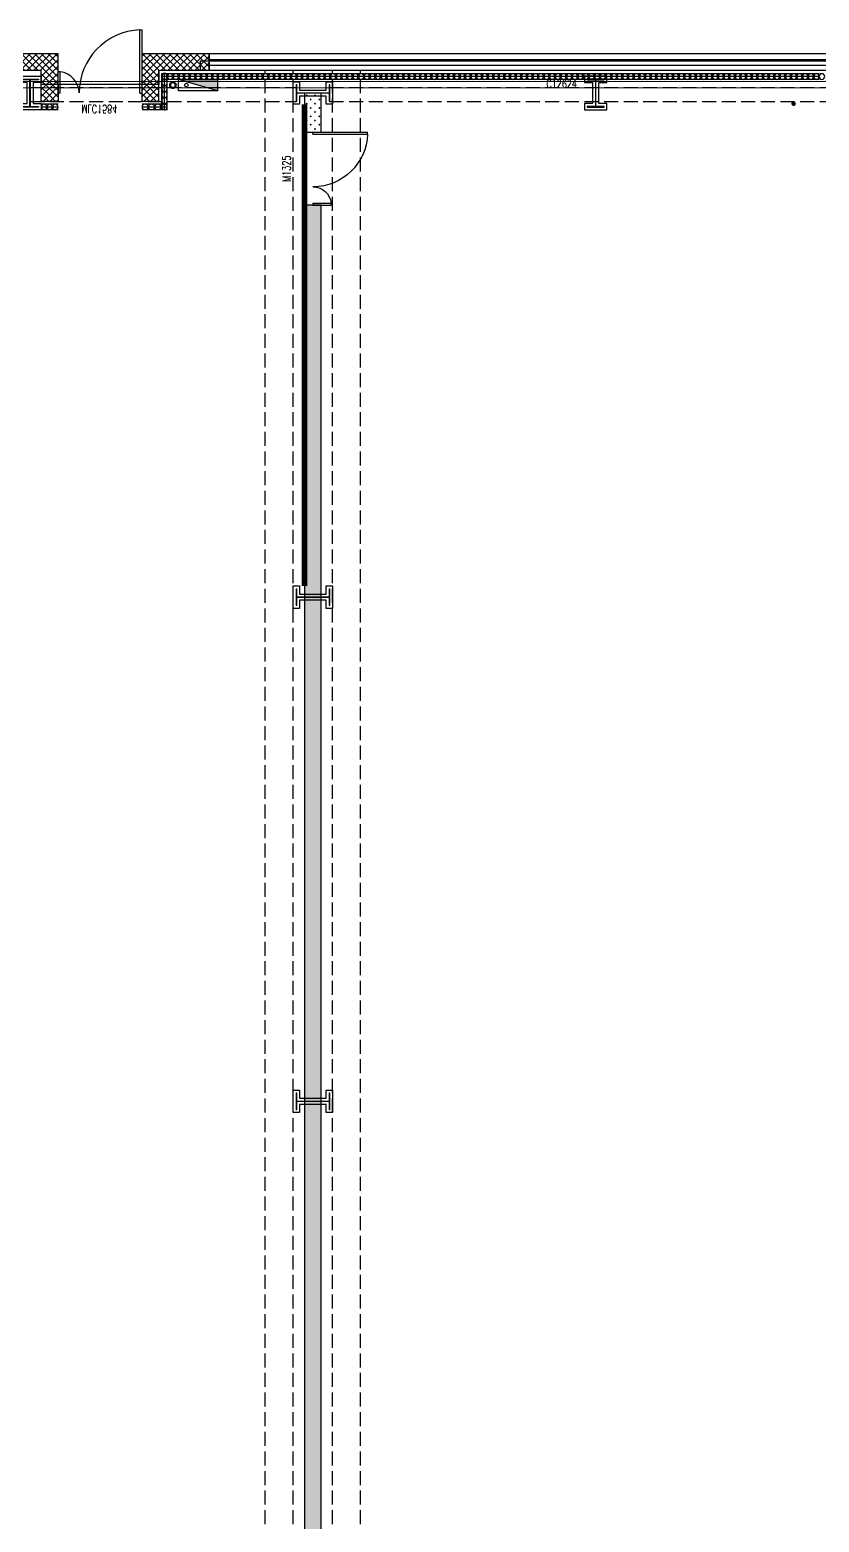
# Model space of a CAD drawing. Extents: x -474411 to 577939, y 0 to 1014176.
# Drawn here: x -182508 to -168413, y 806307 to 832948 of the extents above; entities that cross this region are included whole.
import ezdxf

# ---------------------------------------------------------------- set-up
doc = ezdxf.new("R2010")
doc.units = 0
doc.header["$LTSCALE"] = 1000
doc.header["$MEASUREMENT"] = 0
for name, pattern in [('10平面$0$DASH', [0.35, 0.25, -0.1]), ('CENTER', [2, 1.25, -0.25, 0.25, -0.25]), ('DASH', [0.35, 0.25, -0.1])]:
    doc.linetypes.add(name, pattern=pattern)
for name, color, linetype in [('10平面$0$WINDOW', 4, 'Continuous'), ('10平面$0$WINDOW_TEXT', 7, 'Continuous'), ('A-AXIS-DP', 126, 'Continuous'), ('A-AXIS-SYMB', 3, 'Continuous'), ('A-HATCH-2', 251, 'Continuous'), ('A-SFCE', 30, 'Continuous'), ('A-WINDOW', 140, 'Continuous'), ('AS-WALL', 40, 'Continuous'), ('AS-结构边线层', 200, 'Continuous'), ('DIM_SYMB', 3, 'Continuous'), ('PUB_HATCH', 8, 'Continuous'), ('SB_ZF消火栓', 10, 'Continuous'), ('建-窗', 4, 'Continuous'), ('建-门窗编号', 7, 'Continuous'), ('照明-灯具', 3, 'Continuous')]:
    doc.layers.add(name, color=color, linetype=linetype)
doc.layers.add('A-加建区域', color=47, linetype='Continuous', plot=False)
for name, color, linetype, lineweight in [('LG-ZF消防', 1, 'Continuous', 60), ('S-col', 2, 'Continuous', 0), ('柱间支撑', 6, 'CENTER', 0)]:
    doc.layers.add(name, color=color, linetype=linetype, lineweight=lineweight)
doc.styles.add('10平面$0$_TCH_WINDOW', font='SIMPLEX', dxfattribs={"height": 3.5, "bigfont": 'GBCBIG'})
doc.styles.add('A-WIN-LABEL', font='SIMPLEX', dxfattribs={"bigfont": 'GBCBIG'})
pattern_1 = [(45, (60, 0), (-60.0001, 60.0001), []), (135, (60, 0), (-60.0001, -60.0001), [])]
pattern_2 = [(45, (25.49, 21.51), (-75.000002, 75.000002), [24, -82.06602]), (135, (192.46, 21.51), (-75.000002, -75.000002), [24, -82.06602])]

# ---------------------------------------------------------------- blocks, each defined once
blk = doc.blocks.new('10平面$0$$DorLib2D$00000126')
at = {"color": 0, "linetype": 'Continuous'}
for p, q in [((-0.532, 0.5), (-0.532, 0.9)), ((0.532, 0.9), (0.532, 0.5))]:
    blk.add_line(p, q, dxfattribs=at)
at = {"color": 0, "linetype": '10平面$0$DASH'}
for p, q in [((-0.532, 0.9), (0.532, 0.9)), ((-0.532, 0.5), (0.532, 0.5))]:
    blk.add_line(p, q, dxfattribs=at)
blk = doc.blocks.new('DOOR2DLIB$SYSLIB$00000123')
at = {"color": 0}
for p, q in [((0.475, -0.001), (0.475, 0.752)), ((0.475, 0.752), (0.5, 0.752)), ((0.5, -0.001), (0.5, 0.752)), ((-0.5, 0), (-0.5, 0.252)), ((-0.475, 0.252), (-0.5, 0.252)), ((-0.475, 0), (-0.475, 0.252)), ((-0.475, 0), (-0.5, 0)), ((0.475, -0.001), (0.5, -0.001))]:
    blk.add_line(p, q, dxfattribs=at)
for centre, radius, start, end in [((0.505, -0.002), 0.755, 92.2493, 179.7238), ((-0.501, 0.003), 0.251, 359.7899, 84.0974)]:
    blk.add_arc(centre, radius, start, end, dxfattribs=at)
blk = doc.blocks.new('G$C325EBD4F')
at = {"layer": 'PUB_HATCH'}
h = blk.add_hatch(dxfattribs=at)
h.set_pattern_fill('多孔材料', color=8, scale=30, style=0)
h.set_pattern_definition(pattern_1)
h.paths.add_polyline_path([(3700, -50), (3700, 250), (3400, 250)])
h = blk.add_hatch(dxfattribs=at)
h.set_pattern_fill('多孔材料', color=8, scale=30, style=0)
h.set_pattern_definition(pattern_1)
h.paths.add_polyline_path([(3700, -50), (3400, 250), (3400, -300), (3700, -600)])
h = blk.add_hatch(dxfattribs=at)
h.set_pattern_fill('多孔材料', color=8, scale=30, style=0)
h.set_pattern_definition(pattern_1)
h.paths.add_polyline_path([(5500, 250), (5200, 250), (5200, -50)])
h = blk.add_hatch(dxfattribs=at)
h.set_pattern_fill('多孔材料', color=8, scale=30, style=0)
h.set_pattern_definition(pattern_1)
h.paths.add_polyline_path([(5500, 250), (5200, -50), (5200, -600), (5500, -300)])
h = blk.add_hatch(dxfattribs=at)
h.set_pattern_fill('多孔材料', color=8, scale=30, style=0)
h.set_pattern_definition(pattern_1)
h.paths.add_polyline_path([(3700, -600), (3400, -300), (2500, -300), (2500, -600)])
h = blk.add_hatch(dxfattribs=at)
h.set_pattern_fill('多孔材料', color=8, scale=30, style=0)
h.set_pattern_definition(pattern_1)
h.paths.add_polyline_path([(6400, -300), (5500, -300), (5200, -600), (6400, -600)])
at = {"layer": '10平面$0$WINDOW', "color": 8}
blk.add_line((5200, -50), (3700, -50), dxfattribs=at)
at = {"layer": 'AS-WALL', "color": 8}
for p, q in [((3700, 250), (3400, 250)), ((3400, 250), (3400, -300)), ((3700, -50), (3700, 250)), ((5500, 250), (5200, 250)), ((5200, 250), (5200, -50)), ((5500, 250), (5500, -300)), ((3700, -50), (3700, -600)), ((5200, -50), (5200, -600)), ((3400, -300), (2500, -300)), ((2500, -600), (2500, -300)), ((6400, -300), (5500, -300)), ((6400, -600), (6400, -300)), ((3700, -600), (2500, -600)), ((6400, -600), (5200, -600))]:
    blk.add_line(p, q, dxfattribs=at)
at = {"layer": '10平面$0$WINDOW', "color": 8}
ref = blk.add_blockref('DOOR2DLIB$SYSLIB$00000123', (4450, 100), dxfattribs=dict(at, xscale=-1500, yscale=1500, zscale=300, rotation=180.0000000000445))
ref.add_attrib('A', 'MLC1584', (4117, 313), dxfattribs={"layer": '10平面$0$WINDOW_TEXT', "ltscale": 500, "height": 148.8, "style": '10平面$0$_TCH_WINDOW', "width": 0.705882})
ref = blk.add_blockref('10平面$0$$DorLib2D$00000126', (0, -450), dxfattribs=dict(at, xscale=5000, yscale=-300, zscale=300, rotation=180.0000000000008))
ref.add_attrib('A', 'JLM5050', (-301, -594), dxfattribs={"layer": '10平面$0$WINDOW_TEXT', "ltscale": 500, "height": 148.8, "style": '10平面$0$_TCH_WINDOW', "width": 0.705882})
blk = doc.blocks.new('43243')
at = {"layer": 'AS-结构边线层', "color": 8}
blk.add_lwpolyline([(-144054, 741420), (-144054, 832220), (-156104, 832220), (-156104, 831970), (-158204, 831970), (-158204, 832220), (-163704, 832220), (-163704, 831970), (-165804, 831970), (-165804, 832220), (-166544, 832220), (-166544, 832390), (-179464, 832390), (-179464, 832220), (-180204, 832220), (-180204, 831970), (-182304, 831970), (-182304, 832220), (-189244, 832220)], dxfattribs=at)
blk = doc.blocks.new('w4234324')
at = {"layer": 'A-AXIS-DP', "color": 8}
for points in [[(-182654, 832070), (-182354, 832070), (-182354, 832058), (-182500, 832058), (-182500, 831582), (-182354, 831582), (-182354, 831570), (-182654, 831570), (-182654, 831582), (-182508, 831582), (-182508, 832058), (-182654, 832058), (-182654, 832070)], [(-172254, 832070), (-172554, 832070), (-172554, 832058), (-172408, 832058), (-172408, 831582), (-172554, 831582), (-172554, 831570), (-172254, 831570), (-172254, 831582), (-172400, 831582), (-172400, 832058), (-172254, 832058), (-172254, 832070)]]:
    blk.add_lwpolyline(points, close=True, dxfattribs=at)
at = {"layer": 'A-HATCH-2', "color": 8}
for points in [[(-182704, 832120), (-182304, 832120), (-182304, 832008), (-182450, 832008), (-182450, 831632), (-182304, 831632), (-182304, 831520), (-182704, 831520), (-182704, 831632), (-182558, 831632), (-182558, 832008), (-182704, 832008)], [(-177804, 831620), (-177804, 832020), (-177692, 832020), (-177692, 831874), (-177216, 831874), (-177216, 832020), (-177104, 832020), (-177104, 831620), (-177216, 831620), (-177216, 831766), (-177692, 831766), (-177692, 831620)], [(-172204, 832120), (-172604, 832120), (-172604, 832008), (-172458, 832008), (-172458, 831632), (-172604, 831632), (-172604, 831520), (-172204, 831520), (-172204, 831632), (-172350, 831632), (-172350, 832008), (-172204, 832008)], [(-177804, 822620), (-177804, 823020), (-177692, 823020), (-177692, 822874), (-177216, 822874), (-177216, 823020), (-177104, 823020), (-177104, 822620), (-177216, 822620), (-177216, 822766), (-177692, 822766), (-177692, 822620)], [(-177804, 813620), (-177804, 814020), (-177692, 814020), (-177692, 813874), (-177216, 813874), (-177216, 814020), (-177104, 814020), (-177104, 813620), (-177216, 813620), (-177216, 813766), (-177692, 813766), (-177692, 813620)]]:
    blk.add_lwpolyline(points, close=True, dxfattribs=at)
at = {"layer": 'S-col', "color": 8}
for points in [[(-177754, 831670), (-177754, 831970), (-177742, 831970), (-177742, 831824), (-177166, 831824), (-177166, 831970), (-177154, 831970), (-177154, 831670), (-177166, 831670), (-177166, 831816), (-177742, 831816), (-177742, 831670)], [(-177754, 822670), (-177754, 822970), (-177742, 822970), (-177742, 822824), (-177166, 822824), (-177166, 822970), (-177154, 822970), (-177154, 822670), (-177166, 822670), (-177166, 822816), (-177742, 822816), (-177742, 822670)], [(-177754, 813670), (-177754, 813970), (-177742, 813970), (-177742, 813824), (-177166, 813824), (-177166, 813970), (-177154, 813970), (-177154, 813670), (-177166, 813670), (-177166, 813816), (-177742, 813816), (-177742, 813670)]]:
    blk.add_lwpolyline(points, close=True, dxfattribs=at)
blk = doc.blocks.new('34242343243')
at = {"color": 8}
for p, q in [((-180154, 832062), (-180154, 832170)), ((-180054, 832164), (-180154, 832164)), ((-180054, 832114), (-180154, 832114)), ((-180054, 832064), (-180154, 832064)), ((-180154, 831953), (-180154, 832062)), ((-180104, 832062), (-180104, 832170)), ((-180104, 831953), (-180104, 832062)), ((-180054, 832062), (-180054, 832170)), ((-179953, 832164), (-180054, 832164)), ((-179953, 832114), (-180054, 832114)), ((-179953, 832064), (-180054, 832064)), ((-180054, 831953), (-180054, 832062)), ((-179853, 832164), (-179953, 832164)), ((-179853, 832114), (-179953, 832114)), ((-179853, 832064), (-179953, 832064)), ((-179753, 832164), (-179853, 832164)), ((-179753, 832114), (-179853, 832114)), ((-179753, 832064), (-179853, 832064)), ((-179652, 832164), (-179753, 832164)), ((-179652, 832114), (-179753, 832114)), ((-179652, 832064), (-179753, 832064)), ((-179552, 832164), (-179652, 832164)), ((-179552, 832114), (-179652, 832114)), ((-179552, 832064), (-179652, 832064)), ((-179452, 832164), (-179552, 832164)), ((-179452, 832114), (-179552, 832114)), ((-179452, 832064), (-179552, 832064)), ((-179351, 832164), (-179452, 832164)), ((-179351, 832114), (-179452, 832114)), ((-179351, 832064), (-179452, 832064)), ((-179251, 832164), (-179351, 832164)), ((-179251, 832114), (-179351, 832114)), ((-179251, 832064), (-179351, 832064)), ((-179151, 832164), (-179251, 832164)), ((-179151, 832114), (-179251, 832114)), ((-179151, 832064), (-179251, 832064)), ((-179050, 832164), (-179151, 832164)), ((-179050, 832114), (-179151, 832114)), ((-179050, 832064), (-179151, 832064)), ((-178950, 832164), (-179050, 832164)), ((-178950, 832114), (-179050, 832114)), ((-178950, 832064), (-179050, 832064)), ((-178850, 832164), (-178950, 832164)), ((-178850, 832114), (-178950, 832114)), ((-178850, 832064), (-178950, 832064)), ((-178749, 832164), (-178850, 832164)), ((-178749, 832114), (-178850, 832114)), ((-178749, 832064), (-178850, 832064)), ((-178649, 832164), (-178749, 832164)), ((-178649, 832114), (-178749, 832114)), ((-178649, 832064), (-178749, 832064)), ((-178549, 832164), (-178649, 832164)), ((-178549, 832114), (-178649, 832114)), ((-178549, 832064), (-178649, 832064)), ((-178448, 832164), (-178549, 832164)), ((-178448, 832114), (-178549, 832114)), ((-178448, 832064), (-178549, 832064)), ((-178348, 832164), (-178448, 832164)), ((-178348, 832114), (-178448, 832114)), ((-178348, 832064), (-178448, 832064)), ((-178248, 832164), (-178348, 832164)), ((-178248, 832114), (-178348, 832114)), ((-178248, 832064), (-178348, 832064)), ((-178147, 832164), (-178248, 832164)), ((-178147, 832114), (-178248, 832114)), ((-178147, 832064), (-178248, 832064)), ((-178047, 832164), (-178147, 832164)), ((-178047, 832114), (-178147, 832114)), ((-178047, 832064), (-178147, 832064)), ((-177946, 832164), (-178047, 832164)), ((-177946, 832114), (-178047, 832114)), ((-177946, 832064), (-178047, 832064)), ((-177846, 832164), (-177946, 832164)), ((-177846, 832114), (-177946, 832114)), ((-177846, 832064), (-177946, 832064)), ((-177746, 832164), (-177846, 832164)), ((-177746, 832114), (-177846, 832114)), ((-177746, 832064), (-177846, 832064)), ((-177645, 832164), (-177746, 832164)), ((-177645, 832114), (-177746, 832114)), ((-177645, 832064), (-177746, 832064)), ((-177545, 832164), (-177645, 832164)), ((-177545, 832114), (-177645, 832114)), ((-177545, 832064), (-177645, 832064)), ((-177445, 832164), (-177545, 832164)), ((-177445, 832114), (-177545, 832114)), ((-177445, 832064), (-177545, 832064)), ((-177344, 832164), (-177445, 832164)), ((-177344, 832114), (-177445, 832114)), ((-177344, 832064), (-177445, 832064)), ((-177244, 832164), (-177344, 832164)), ((-177244, 832114), (-177344, 832114)), ((-177244, 832064), (-177344, 832064)), ((-177144, 832164), (-177244, 832164)), ((-177144, 832114), (-177244, 832114)), ((-177144, 832064), (-177244, 832064)), ((-177043, 832164), (-177144, 832164)), ((-177043, 832114), (-177144, 832114)), ((-177043, 832064), (-177144, 832064)), ((-176943, 832164), (-177043, 832164)), ((-176943, 832114), (-177043, 832114)), ((-176943, 832064), (-177043, 832064)), ((-176843, 832164), (-176943, 832164)), ((-176843, 832114), (-176943, 832114)), ((-176843, 832064), (-176943, 832064)), ((-176742, 832164), (-176843, 832164)), ((-176742, 832114), (-176843, 832114)), ((-176742, 832064), (-176843, 832064)), ((-176642, 832164), (-176742, 832164)), ((-176642, 832114), (-176742, 832114)), ((-176642, 832064), (-176742, 832064)), ((-176542, 832164), (-176642, 832164)), ((-176542, 832114), (-176642, 832114)), ((-176542, 832064), (-176642, 832064)), ((-176441, 832164), (-176542, 832164)), ((-176441, 832114), (-176542, 832114)), ((-176441, 832064), (-176542, 832064)), ((-176341, 832164), (-176441, 832164)), ((-176341, 832114), (-176441, 832114)), ((-176341, 832064), (-176441, 832064)), ((-176241, 832164), (-176341, 832164)), ((-176241, 832114), (-176341, 832114)), ((-176241, 832064), (-176341, 832064)), ((-176140, 832164), (-176241, 832164)), ((-176140, 832114), (-176241, 832114)), ((-176140, 832064), (-176241, 832064)), ((-176040, 832164), (-176140, 832164)), ((-176040, 832114), (-176140, 832114)), ((-176040, 832064), (-176140, 832064)), ((-175939, 832164), (-176040, 832164)), ((-175939, 832114), (-176040, 832114)), ((-175939, 832064), (-176040, 832064)), ((-175839, 832164), (-175939, 832164)), ((-175839, 832114), (-175939, 832114)), ((-175839, 832064), (-175939, 832064)), ((-175739, 832164), (-175839, 832164)), ((-175739, 832114), (-175839, 832114)), ((-175739, 832064), (-175839, 832064)), ((-175638, 832164), (-175739, 832164)), ((-175638, 832114), (-175739, 832114)), ((-175638, 832064), (-175739, 832064)), ((-175538, 832164), (-175638, 832164)), ((-175538, 832114), (-175638, 832114)), ((-175538, 832064), (-175638, 832064)), ((-175438, 832164), (-175538, 832164)), ((-175438, 832114), (-175538, 832114)), ((-175438, 832064), (-175538, 832064)), ((-175337, 832164), (-175438, 832164)), ((-175337, 832114), (-175438, 832114)), ((-175337, 832064), (-175438, 832064)), ((-175237, 832164), (-175337, 832164)), ((-175237, 832114), (-175337, 832114)), ((-175237, 832064), (-175337, 832064)), ((-175137, 832164), (-175237, 832164)), ((-175137, 832114), (-175237, 832114)), ((-175137, 832064), (-175237, 832064)), ((-175036, 832164), (-175137, 832164)), ((-175036, 832114), (-175137, 832114)), ((-175036, 832064), (-175137, 832064)), ((-174936, 832164), (-175036, 832164)), ((-174936, 832114), (-175036, 832114)), ((-174936, 832064), (-175036, 832064)), ((-174836, 832164), (-174936, 832164)), ((-174836, 832114), (-174936, 832114)), ((-174836, 832064), (-174936, 832064)), ((-174735, 832164), (-174836, 832164)), ((-174735, 832114), (-174836, 832114)), ((-174735, 832064), (-174836, 832064)), ((-174635, 832164), (-174735, 832164)), ((-174635, 832114), (-174735, 832114)), ((-174635, 832064), (-174735, 832064)), ((-174535, 832164), (-174635, 832164)), ((-174535, 832114), (-174635, 832114)), ((-174535, 832064), (-174635, 832064)), ((-174434, 832164), (-174535, 832164)), ((-174434, 832114), (-174535, 832114)), ((-174434, 832064), (-174535, 832064)), ((-174334, 832164), (-174434, 832164)), ((-174334, 832114), (-174434, 832114)), ((-174334, 832064), (-174434, 832064)), ((-174234, 832164), (-174334, 832164)), ((-174234, 832114), (-174334, 832114)), ((-174234, 832064), (-174334, 832064)), ((-174133, 832164), (-174234, 832164)), ((-174133, 832114), (-174234, 832114)), ((-174133, 832064), (-174234, 832064)), ((-174033, 832164), (-174133, 832164)), ((-174033, 832114), (-174133, 832114)), ((-174033, 832064), (-174133, 832064)), ((-173933, 832164), (-174033, 832164)), ((-173933, 832114), (-174033, 832114)), ((-173933, 832064), (-174033, 832064)), ((-173832, 832164), (-173933, 832164)), ((-173832, 832114), (-173933, 832114)), ((-173832, 832064), (-173933, 832064)), ((-173732, 832164), (-173832, 832164)), ((-173732, 832114), (-173832, 832114)), ((-173732, 832064), (-173832, 832064)), ((-173631, 832164), (-173732, 832164)), ((-173631, 832114), (-173732, 832114)), ((-173631, 832064), (-173732, 832064)), ((-173531, 832164), (-173631, 832164)), ((-173531, 832114), (-173631, 832114)), ((-173531, 832064), (-173631, 832064)), ((-173431, 832164), (-173531, 832164)), ((-173431, 832114), (-173531, 832114)), ((-173431, 832064), (-173531, 832064)), ((-173330, 832164), (-173431, 832164)), ((-173330, 832114), (-173431, 832114)), ((-173330, 832064), (-173431, 832064)), ((-173230, 832164), (-173330, 832164)), ((-173230, 832114), (-173330, 832114)), ((-173230, 832064), (-173330, 832064)), ((-173130, 832164), (-173230, 832164)), ((-173130, 832114), (-173230, 832114)), ((-173130, 832064), (-173230, 832064)), ((-173029, 832164), (-173130, 832164)), ((-173029, 832114), (-173130, 832114)), ((-173029, 832064), (-173130, 832064)), ((-172929, 832164), (-173029, 832164)), ((-172929, 832114), (-173029, 832114)), ((-172929, 832064), (-173029, 832064)), ((-172829, 832164), (-172929, 832164)), ((-172829, 832114), (-172929, 832114)), ((-172829, 832064), (-172929, 832064)), ((-172728, 832164), (-172829, 832164)), ((-172728, 832114), (-172829, 832114)), ((-172728, 832064), (-172829, 832064)), ((-172628, 832164), (-172728, 832164)), ((-172628, 832114), (-172728, 832114)), ((-172628, 832064), (-172728, 832064)), ((-172528, 832164), (-172628, 832164)), ((-172528, 832114), (-172628, 832114)), ((-172528, 832064), (-172628, 832064)), ((-172427, 832164), (-172528, 832164)), ((-172427, 832114), (-172528, 832114)), ((-172427, 832064), (-172528, 832064)), ((-172327, 832164), (-172427, 832164)), ((-172327, 832114), (-172427, 832114)), ((-172327, 832064), (-172427, 832064)), ((-172227, 832164), (-172327, 832164)), ((-172227, 832114), (-172327, 832114)), ((-172227, 832064), (-172327, 832064)), ((-172126, 832164), (-172227, 832164)), ((-172126, 832114), (-172227, 832114)), ((-172126, 832064), (-172227, 832064)), ((-172026, 832164), (-172126, 832164)), ((-172026, 832114), (-172126, 832114)), ((-172026, 832064), (-172126, 832064)), ((-171926, 832164), (-172026, 832164)), ((-171926, 832114), (-172026, 832114)), ((-171926, 832064), (-172026, 832064)), ((-171825, 832164), (-171926, 832164)), ((-171825, 832114), (-171926, 832114)), ((-171825, 832064), (-171926, 832064)), ((-171725, 832164), (-171825, 832164)), ((-171725, 832114), (-171825, 832114)), ((-171725, 832064), (-171825, 832064)), ((-171624, 832164), (-171725, 832164)), ((-171624, 832114), (-171725, 832114)), ((-171624, 832064), (-171725, 832064)), ((-171524, 832164), (-171624, 832164)), ((-171524, 832114), (-171624, 832114)), ((-171524, 832064), (-171624, 832064)), ((-171424, 832164), (-171524, 832164)), ((-171424, 832114), (-171524, 832114)), ((-171424, 832064), (-171524, 832064)), ((-171323, 832164), (-171424, 832164)), ((-171323, 832114), (-171424, 832114)), ((-171323, 832064), (-171424, 832064)), ((-171223, 832164), (-171323, 832164)), ((-171223, 832114), (-171323, 832114)), ((-171223, 832064), (-171323, 832064)), ((-171123, 832164), (-171223, 832164)), ((-171123, 832114), (-171223, 832114)), ((-171123, 832064), (-171223, 832064)), ((-171022, 832164), (-171123, 832164)), ((-171022, 832114), (-171123, 832114)), ((-171022, 832064), (-171123, 832064)), ((-170922, 832164), (-171022, 832164)), ((-170922, 832114), (-171022, 832114)), ((-170922, 832064), (-171022, 832064)), ((-170822, 832164), (-170922, 832164)), ((-170822, 832114), (-170922, 832114)), ((-170822, 832064), (-170922, 832064)), ((-170721, 832164), (-170822, 832164)), ((-170721, 832114), (-170822, 832114)), ((-170721, 832064), (-170822, 832064)), ((-170621, 832164), (-170721, 832164)), ((-170621, 832114), (-170721, 832114)), ((-170621, 832064), (-170721, 832064)), ((-170521, 832164), (-170621, 832164)), ((-170521, 832114), (-170621, 832114)), ((-170521, 832064), (-170621, 832064)), ((-170420, 832164), (-170521, 832164)), ((-170420, 832114), (-170521, 832114)), ((-170420, 832064), (-170521, 832064)), ((-170320, 832164), (-170420, 832164)), ((-170320, 832114), (-170420, 832114)), ((-170320, 832064), (-170420, 832064)), ((-170220, 832164), (-170320, 832164)), ((-170220, 832114), (-170320, 832114)), ((-170220, 832064), (-170320, 832064)), ((-170119, 832164), (-170220, 832164)), ((-170119, 832114), (-170220, 832114)), ((-170119, 832064), (-170220, 832064)), ((-170019, 832164), (-170119, 832164)), ((-170019, 832114), (-170119, 832114)), ((-170019, 832064), (-170119, 832064)), ((-169919, 832164), (-170019, 832164)), ((-169919, 832114), (-170019, 832114)), ((-169919, 832064), (-170019, 832064)), ((-169818, 832164), (-169919, 832164)), ((-169818, 832114), (-169919, 832114)), ((-169818, 832064), (-169919, 832064)), ((-169718, 832164), (-169818, 832164)), ((-169718, 832114), (-169818, 832114)), ((-169718, 832064), (-169818, 832064)), ((-169617, 832164), (-169718, 832164)), ((-169617, 832114), (-169718, 832114)), ((-169617, 832064), (-169718, 832064)), ((-169517, 832164), (-169617, 832164)), ((-169517, 832114), (-169617, 832114)), ((-169517, 832064), (-169617, 832064)), ((-169417, 832164), (-169517, 832164)), ((-169417, 832114), (-169517, 832114)), ((-169417, 832064), (-169517, 832064)), ((-169316, 832164), (-169417, 832164)), ((-169316, 832114), (-169417, 832114)), ((-169316, 832064), (-169417, 832064)), ((-169216, 832164), (-169316, 832164)), ((-169216, 832114), (-169316, 832114)), ((-169216, 832064), (-169316, 832064)), ((-169116, 832164), (-169216, 832164)), ((-169116, 832114), (-169216, 832114)), ((-169116, 832064), (-169216, 832064)), ((-169015, 832164), (-169116, 832164)), ((-169015, 832114), (-169116, 832114)), ((-169015, 832064), (-169116, 832064)), ((-168915, 832164), (-169015, 832164)), ((-168915, 832114), (-169015, 832114)), ((-168915, 832064), (-169015, 832064)), ((-168815, 832164), (-168915, 832164)), ((-168815, 832114), (-168915, 832114)), ((-168815, 832064), (-168915, 832064)), ((-168714, 832164), (-168815, 832164)), ((-168714, 832114), (-168815, 832114)), ((-168714, 832064), (-168815, 832064)), ((-168614, 832164), (-168714, 832164)), ((-168614, 832114), (-168714, 832114)), ((-168614, 832064), (-168714, 832064)), ((-168514, 832164), (-168614, 832164)), ((-168514, 832114), (-168614, 832114)), ((-168514, 832064), (-168614, 832064)), ((-168413, 832164), (-168514, 832164)), ((-168413, 832114), (-168514, 832114)), ((-168413, 832064), (-168514, 832064)), ((-180154, 831845), (-180154, 831953)), ((-180154, 831737), (-180154, 831845)), ((-180104, 831845), (-180104, 831953)), ((-180104, 831737), (-180104, 831845)), ((-180054, 831845), (-180054, 831953)), ((-180054, 831737), (-180054, 831845)), ((-182204, 831620), (-182304, 831620)), ((-182204, 831570), (-182304, 831570)), ((-182204, 831520), (-182304, 831520)), ((-182104, 831620), (-182204, 831620)), ((-182104, 831570), (-182204, 831570)), ((-182104, 831520), (-182204, 831520)), ((-182004, 831620), (-182104, 831620)), ((-182004, 831570), (-182104, 831570)), ((-182004, 831520), (-182104, 831520)), ((-180392, 831620), (-180504, 831620)), ((-180392, 831570), (-180504, 831570)), ((-180392, 831520), (-180504, 831520)), ((-180279, 831620), (-180392, 831620)), ((-180279, 831570), (-180392, 831570)), ((-180279, 831520), (-180392, 831520)), ((-180167, 831620), (-180279, 831620)), ((-180167, 831570), (-180279, 831570)), ((-180167, 831520), (-180279, 831520)), ((-180054, 831620), (-180167, 831620)), ((-180054, 831570), (-180167, 831570)), ((-180054, 831520), (-180167, 831520)), ((-180154, 831628), (-180154, 831737)), ((-180154, 831520), (-180154, 831628)), ((-180104, 831628), (-180104, 831737)), ((-180104, 831520), (-180104, 831628)), ((-180054, 831628), (-180054, 831737)), ((-180054, 831520), (-180054, 831628))]:
    blk.add_line(p, q, dxfattribs=at)
at = {"color": 8, "extrusion": (0, 0, -1)}
for centre, major_axis, ratio in [((-180104, 832116), (0, 54.2), 0.923077), ((-180104, 832114), (-50.2, 0), 0.996516), ((-180104, 832008), (0, 54.2), 0.923077), ((-180004, 832114), (-50.2, 0), 0.996516), ((-179903, 832114), (-50.2, 0), 0.996516), ((-179803, 832114), (-50.2, 0), 0.996516), ((-179703, 832114), (-50.2, 0), 0.996516), ((-179602, 832114), (-50.2, 0), 0.996516), ((-179502, 832114), (-50.2, 0), 0.996516), ((-179402, 832114), (-50.2, 0), 0.996516), ((-179301, 832114), (-50.2, 0), 0.996516), ((-179201, 832114), (-50.2, 0), 0.996516), ((-179101, 832114), (-50.2, 0), 0.996516), ((-179000, 832114), (-50.2, 0), 0.996516), ((-178900, 832114), (-50.2, 0), 0.996516), ((-178799, 832114), (-50.2, 0), 0.996516), ((-178699, 832114), (-50.2, 0), 0.996516), ((-178599, 832114), (-50.2, 0), 0.996516), ((-178498, 832114), (-50.2, 0), 0.996516), ((-178398, 832114), (-50.2, 0), 0.996516), ((-178298, 832114), (-50.2, 0), 0.996516), ((-178197, 832114), (-50.2, 0), 0.996516), ((-178097, 832114), (-50.2, 0), 0.996516), ((-177997, 832114), (-50.2, 0), 0.996516), ((-177896, 832114), (-50.2, 0), 0.996516), ((-177796, 832114), (-50.2, 0), 0.996516), ((-177696, 832114), (-50.2, 0), 0.996516), ((-177595, 832114), (-50.2, 0), 0.996516), ((-177495, 832114), (-50.2, 0), 0.996516), ((-177395, 832114), (-50.2, 0), 0.996516), ((-177294, 832114), (-50.2, 0), 0.996516), ((-177194, 832114), (-50.2, 0), 0.996516), ((-177094, 832114), (-50.2, 0), 0.996516), ((-176993, 832114), (-50.2, 0), 0.996516), ((-176893, 832114), (-50.2, 0), 0.996516), ((-176792, 832114), (-50.2, 0), 0.996516), ((-176692, 832114), (-50.2, 0), 0.996516), ((-176592, 832114), (-50.2, 0), 0.996516), ((-176491, 832114), (-50.2, 0), 0.996516), ((-176391, 832114), (-50.2, 0), 0.996516), ((-176291, 832114), (-50.2, 0), 0.996516), ((-176190, 832114), (-50.2, 0), 0.996516), ((-176090, 832114), (-50.2, 0), 0.996516), ((-175990, 832114), (-50.2, 0), 0.996516), ((-175889, 832114), (-50.2, 0), 0.996516), ((-175789, 832114), (-50.2, 0), 0.996516), ((-175689, 832114), (-50.2, 0), 0.996516), ((-175588, 832114), (-50.2, 0), 0.996516), ((-175488, 832114), (-50.2, 0), 0.996516), ((-175388, 832114), (-50.2, 0), 0.996516), ((-175287, 832114), (-50.2, 0), 0.996516), ((-175187, 832114), (-50.2, 0), 0.996516), ((-175087, 832114), (-50.2, 0), 0.996516), ((-174986, 832114), (-50.2, 0), 0.996516), ((-174886, 832114), (-50.2, 0), 0.996516), ((-174785, 832114), (-50.2, 0), 0.996516), ((-174685, 832114), (-50.2, 0), 0.996516), ((-174585, 832114), (-50.2, 0), 0.996516), ((-174484, 832114), (-50.2, 0), 0.996516), ((-174384, 832114), (-50.2, 0), 0.996516), ((-174284, 832114), (-50.2, 0), 0.996516), ((-174183, 832114), (-50.2, 0), 0.996516), ((-174083, 832114), (-50.2, 0), 0.996516), ((-173983, 832114), (-50.2, 0), 0.996516), ((-173882, 832114), (-50.2, 0), 0.996516), ((-173782, 832114), (-50.2, 0), 0.996516), ((-173682, 832114), (-50.2, 0), 0.996516), ((-173581, 832114), (-50.2, 0), 0.996516), ((-173481, 832114), (-50.2, 0), 0.996516), ((-173381, 832114), (-50.2, 0), 0.996516), ((-173280, 832114), (-50.2, 0), 0.996516), ((-173180, 832114), (-50.2, 0), 0.996516), ((-173080, 832114), (-50.2, 0), 0.996516), ((-172979, 832114), (-50.2, 0), 0.996516), ((-172879, 832114), (-50.2, 0), 0.996516), ((-172778, 832114), (-50.2, 0), 0.996516), ((-172678, 832114), (-50.2, 0), 0.996516), ((-172578, 832114), (-50.2, 0), 0.996516), ((-172477, 832114), (-50.2, 0), 0.996516), ((-172377, 832114), (-50.2, 0), 0.996516), ((-172277, 832114), (-50.2, 0), 0.996516), ((-172176, 832114), (-50.2, 0), 0.996516), ((-172076, 832114), (-50.2, 0), 0.996516), ((-171976, 832114), (-50.2, 0), 0.996516), ((-171875, 832114), (-50.2, 0), 0.996516), ((-171775, 832114), (-50.2, 0), 0.996516), ((-171675, 832114), (-50.2, 0), 0.996516), ((-171574, 832114), (-50.2, 0), 0.996516), ((-171474, 832114), (-50.2, 0), 0.996516), ((-171374, 832114), (-50.2, 0), 0.996516), ((-171273, 832114), (-50.2, 0), 0.996516), ((-171173, 832114), (-50.2, 0), 0.996516), ((-171073, 832114), (-50.2, 0), 0.996516), ((-170972, 832114), (-50.2, 0), 0.996516), ((-170872, 832114), (-50.2, 0), 0.996516), ((-170771, 832114), (-50.2, 0), 0.996516), ((-170671, 832114), (-50.2, 0), 0.996516), ((-170571, 832114), (-50.2, 0), 0.996516), ((-170470, 832114), (-50.2, 0), 0.996516), ((-170370, 832114), (-50.2, 0), 0.996516), ((-170270, 832114), (-50.2, 0), 0.996516), ((-170169, 832114), (-50.2, 0), 0.996516), ((-170069, 832114), (-50.2, 0), 0.996516), ((-169969, 832114), (-50.2, 0), 0.996516), ((-169868, 832114), (-50.2, 0), 0.996516), ((-169768, 832114), (-50.2, 0), 0.996516), ((-169668, 832114), (-50.2, 0), 0.996516), ((-169567, 832114), (-50.2, 0), 0.996516), ((-169467, 832114), (-50.2, 0), 0.996516), ((-169367, 832114), (-50.2, 0), 0.996516), ((-169266, 832114), (-50.2, 0), 0.996516), ((-169166, 832114), (-50.2, 0), 0.996516), ((-169066, 832114), (-50.2, 0), 0.996516), ((-168965, 832114), (-50.2, 0), 0.996516), ((-168865, 832114), (-50.2, 0), 0.996516), ((-168764, 832114), (-50.2, 0), 0.996516), ((-168664, 832114), (-50.2, 0), 0.996516), ((-168564, 832114), (-50.2, 0), 0.996516), ((-168463, 832114), (-50.2, 0), 0.996516), ((-168363, 832114), (-50.2, 0), 0.996516), ((-180104, 831899), (0, 54.2), 0.923077), ((-180104, 831791), (0, 54.2), 0.923077), ((-180448, 831570), (-56.3, 0), 0.888889), ((-180335, 831570), (-56.3, 0), 0.888889), ((-180223, 831570), (-56.3, 0), 0.888889), ((-180110, 831570), (-56.3, 0), 0.888889), ((-180104, 831683), (0, 54.2), 0.923077), ((-180104, 831574), (0, 54.2), 0.923077)]:
    blk.add_ellipse(centre, major_axis=major_axis, ratio=ratio, dxfattribs=at)
for centre in [(-182254, 831570), (-182154, 831570), (-182054, 831570)]:
    blk.add_ellipse(centre, major_axis=(0, 50), ratio=1, start_param=-1.570771, end_param=4.712414, dxfattribs=at)
blk = doc.blocks.new('423432433333')
at = {"layer": 'PUB_HATCH'}
h = blk.add_hatch(dxfattribs=at)
h.set_pattern_fill('石膏板', color=8, scale=30, style=0)
h.set_pattern_definition(pattern_2)
h.paths.add_polyline_path([(-174910, 831866), (-174910, 831170), (-174610, 831170), (-174610, 831866)])
h = blk.add_hatch(dxfattribs=at)
h.set_pattern_fill('石膏板', color=8, scale=30, style=0)
h.set_pattern_definition(pattern_2)
h.paths.add_polyline_path([(-174610, 784908), (-174610, 829870), (-174910, 829870), (-174910, 784908)])
at = {"layer": 'AS-WALL', "color": 8}
for p, q in [((-174910, 831866), (-174910, 831170)), ((-174610, 831866), (-174910, 831866)), ((-174610, 831170), (-174610, 831866)), ((-174910, 831170), (-174610, 831170)), ((-174610, 829870), (-174910, 829870)), ((-174910, 829870), (-174910, 784908)), ((-174610, 784908), (-174610, 829870))]:
    blk.add_line(p, q, dxfattribs=at)
at = {"layer": '10平面$0$WINDOW', "color": 8}
ref = blk.add_blockref('DOOR2DLIB$SYSLIB$00000123', (-174760, 830520), dxfattribs=dict(at, xscale=-1300, yscale=1300, zscale=300, rotation=269.9999999990649))
ref.add_attrib('A', 'M1325', (-175156, 830285), dxfattribs={"layer": '10平面$0$WINDOW_TEXT', "ltscale": 500, "height": 148.8, "rotation": 90, "style": '10平面$0$_TCH_WINDOW', "width": 0.705882})
blk = doc.blocks.new('234243242332')
at = {"layer": 'SB_ZF消火栓'}
blk.add_hatch(color=8, dxfattribs=at).paths.add_polyline_path([(-179854, 832062), (-179154, 832062), (-179154, 831862)])
at = {"layer": 'LG-ZF消防', "color": 8, "linetype": 'Continuous'}
blk.add_circle((-179954, 831962), 50, dxfattribs=at)
at = {"layer": 'SB_ZF消火栓', "color": 8}
for p, q in [((-179854, 831862), (-179854, 832062)), ((-179854, 832062), (-179154, 832062)), ((-179154, 831862), (-179854, 832062)), ((-179154, 831862), (-179154, 832062)), ((-179154, 831862), (-179854, 831862))]:
    blk.add_line(p, q, dxfattribs=at)
blk.add_circle((-179714, 831962), 32.5, dxfattribs=at)
blk = doc.blocks.new('WINDOW2DLIB$DYNSTYLE$00000005')
at = {"color": 0}
for points in [[(-0.5, 0.5), (-0.5, -0.5)], [(-0.5, 0.5), (0.5, 0.5)], [(0.5, -0.5), (0.5, 0.5)], [(0.5, 0.1667), (-0.5, 0.1667)], [(0.5, -0.1667), (-0.5, -0.1667)], [(-0.5, -0.5), (0.5, -0.5)]]:
    blk.add_lwpolyline(points, dxfattribs=at)

msp = doc.modelspace()

# ---------------------------------------------------------------- linework, layer by layer
at = {"layer": 'A-AXIS-SYMB', "color": 8, "const_width": 40}
msp.add_lwpolyline([(-168870, 831650, 1), (-168870, 831610, 1)], format="xyb", close=True, dxfattribs=at)
at = {"layer": 'A-HATCH-2', "color": 8, "linetype": 'DASH'}
for p, q in [((-178304.2, 741520), (-178304.2, 832220)), ((-177804.2, 741520), (-177804.2, 832220)), ((-177104.2, 741520), (-177104.2, 832220)), ((-176604.2, 741520), (-176604.2, 832220))]:
    msp.add_line(p, q, dxfattribs=at)
at = {"layer": 'A-SFCE', "color": 8, "linetype": 'DASH'}
for p, q in [((-182500.2, 831920), (-177754.2, 831920)), ((-177154.2, 831920), (-166154.2, 831920)), ((-182500.2, 831670), (-177754.2, 831670)), ((-177154.2, 831670), (-166154.2, 831670))]:
    msp.add_line(p, q, dxfattribs=at)
at = {"layer": 'AS-WALL', "color": 8}
msp.add_line((-179304.2, 832220), (-179304.2, 832520), dxfattribs=at)
at = {"layer": '柱间支撑', "color": 8, "const_width": 100}
msp.add_lwpolyline([(-177604.2, 831620), (-177604.2, 823020)], dxfattribs=at)
at = {"layer": '照明-灯具', "color": 6, "ltscale": 500}
for points in [[(-141914.9, 769766.8), (-144700.9, 769766.8), (-144700.9, 832020), (-230961.5, 832024.5)], [(-141914.9, 769712.9), (-144804.2, 769712.9), (-144804.2, 831920), (-231004, 831893.5)]]:
    msp.add_lwpolyline(points, dxfattribs=at)

# ---------------------------------------------------------------- block references
at = {"color": 8, "xscale": -1, "rotation": 180}
msp.add_blockref('G$C325EBD4F', (-185704.2, 831920), dxfattribs=at)
at = {"layer": 'A-WINDOW', "color": 8}
for name in ['43243', 'w4234324']:
    msp.add_blockref(name, (0, 0), dxfattribs=at)
at = {"layer": 'A-加建区域', "color": 8}
msp.add_blockref('423432433333', (-2694.2, -50), dxfattribs=at)
at = {"layer": 'DIM_SYMB', "color": 8}
msp.add_blockref('34242343243', (0, 0), dxfattribs=at)
at = {"layer": 'SB_ZF消火栓', "color": 8, "linetype": 'Continuous'}
msp.add_blockref('234243242332', (0, 0), dxfattribs=at)
at = {"layer": '建-窗', "color": 8}
ref = msp.add_blockref('WINDOW2DLIB$DYNSTYLE$00000005', (-173004.2, 832370), dxfattribs=dict(at, xscale=-12600, yscale=300, zscale=300, rotation=359.9999999999947))
ref.add_attrib('A', 'C12624', (-173284.2, 831910.6), dxfattribs={"layer": '建-门窗编号', "ltscale": 500, "height": 148.75, "style": 'A-WIN-LABEL', "width": 0.705882})

doc.saveas('drawing.dxf')
